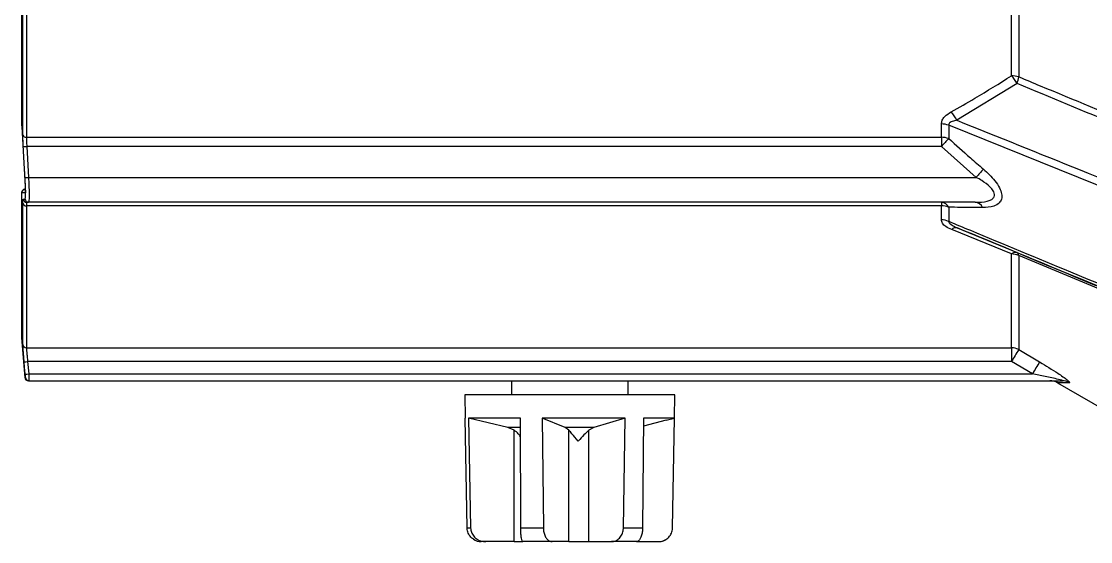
# Model space of a CAD drawing. Extents: x 11 to 120, y 2 to 94.
# Drawn here: x 82.937 to 87.516, y 37.029 to 39.26 of the extents above; entities that cross this region are included whole.
import ezdxf

# ---------------------------------------------------------------- set-up
doc = ezdxf.new("R2010")
doc.units = 0
doc.header["$MEASUREMENT"] = 0
doc.layers.add('OBJECT', color=7, linetype='CONTINUOUS')

msp = doc.modelspace()

# ---------------------------------------------------------------- linework, layer by layer
at = {"layer": 'OBJECT'}
for p, q in [((82.9369, 40.4989), (82.9369, 38.8515)), ((82.9435, 38.7715), (82.9435, 39.769)), ((82.9584, 39.7652), (82.9584, 38.7626)), ((87.1774, 39.0265), (87.1774, 39.6802)), ((87.2084, 39.6776), (87.2084, 39.0219)), ((87.2016, 38.9934), (86.9435, 38.8357)), ((82.9383, 38.807), (82.9547, 38.5245)), ((86.8774, 38.7626), (86.8774, 38.8197)), ((88.0214, 38.3644), (86.9084, 38.8145)), ((86.9084, 38.8145), (86.9084, 38.7572)), ((82.9584, 38.7626), (86.8774, 38.7626)), ((86.8774, 38.7626), (86.8774, 38.7234)), ((86.8774, 38.7234), (82.96, 38.7234)), ((82.96, 38.7234), (82.9677, 38.591)), ((87.0264, 38.591), (86.8774, 38.7234)), ((82.9677, 38.591), (87.0264, 38.591)), ((82.9547, 38.5245), (82.9383, 38.5241)), ((82.9537, 38.542), (82.9464, 38.5384)), ((82.9369, 38.507), (82.9369, 37.9026)), ((82.9435, 37.8738), (82.9435, 38.4793)), ((86.8774, 38.4689), (82.9584, 38.4689)), ((82.9584, 38.4689), (82.9584, 37.8604)), ((82.9676, 38.4839), (82.9601, 38.4839)), ((87.0224, 38.4839), (82.9676, 38.4839)), ((86.8774, 38.4839), (86.8774, 38.4689)), ((86.8774, 38.4088), (86.8774, 38.4689)), ((86.9084, 38.4626), (86.9084, 38.4024)), ((87.1774, 38.2625), (86.9215, 38.3667)), ((86.9453, 38.3746), (87.2012, 38.268)), ((87.1774, 37.8604), (87.1774, 38.2625)), ((88.0964, 37.8862), (87.2084, 38.2556)), ((87.2084, 38.2556), (87.2084, 37.8522)), ((82.9369, 37.9026), (82.9518, 37.7325)), ((82.9584, 37.8604), (87.1774, 37.8604)), ((87.1774, 37.8604), (87.1774, 37.8011)), ((87.2084, 37.8522), (87.2981, 37.7993)), ((87.1774, 37.8011), (82.9638, 37.8011)), ((82.9638, 37.8011), (82.9684, 37.7481)), ((87.2671, 37.7481), (87.1774, 37.8011)), ((82.9684, 37.7481), (87.2671, 37.7481)), ((82.9694, 37.7189), (87.3943, 37.7189)), ((85.0359, 37.7189), (85.0359, 37.6589)), ((85.5359, 37.6589), (85.5359, 37.7189)), ((87.375, 37.7094), (88.0964, 37.2929)), ((84.8359, 37.6589), (84.8377, 37.5589)), ((84.8406, 37.6589), (84.8359, 37.6589)), ((85.7359, 37.6589), (84.8406, 37.6589)), ((85.7342, 37.5589), (85.7359, 37.6589)), ((84.8377, 37.5589), (84.8379, 37.5588)), ((84.8379, 37.5589), (84.8377, 37.5589)), ((84.846, 37.0879), (84.8379, 37.5589)), ((85.0744, 37.5589), (84.8523, 37.5589)), ((84.8523, 37.5589), (84.861, 37.0879)), ((85.0204, 37.5181), (84.8523, 37.5589)), ((85.0756, 37.0879), (85.0744, 37.5589)), ((85.5224, 37.5589), (85.1673, 37.5589)), ((85.1673, 37.5589), (85.1724, 37.0879)), ((85.266, 37.5181), (85.1673, 37.5589)), ((85.5224, 37.5589), (85.3888, 37.5181)), ((85.5155, 37.0879), (85.5224, 37.5589)), ((85.601, 37.5589), (85.5974, 37.0879)), ((85.7342, 37.5589), (85.601, 37.5589)), ((85.6988, 37.5494), (85.7342, 37.5589)), ((85.7258, 37.0879), (85.734, 37.5588)), ((85.0474, 37.5063), (85.0204, 37.5181)), ((85.0707, 37.5181), (85.0204, 37.5181)), ((85.0474, 37.0289), (85.0474, 37.5063)), ((85.3888, 37.5181), (85.266, 37.5181)), ((85.2819, 37.5063), (85.266, 37.5181)), ((85.2819, 37.0289), (85.2819, 37.5063)), ((85.3888, 37.5181), (85.3673, 37.5063)), ((85.3673, 37.0289), (85.3673, 37.5063)), ((85.6987, 37.5497), (85.6007, 37.5241)), ((84.846, 37.0879), (84.861, 37.0879)), ((85.0756, 37.0879), (85.1724, 37.0879)), ((85.5155, 37.0879), (85.5974, 37.0879)), ((84.9256, 37.0289), (84.9059, 37.0289)), ((85.0474, 37.0289), (84.9256, 37.0289)), ((85.0474, 37.0289), (85.0844, 37.0289)), ((85.2104, 37.0289), (85.0844, 37.0289)), ((85.2819, 37.0289), (85.2104, 37.0289)), ((85.2819, 37.0289), (85.3673, 37.0289)), ((85.3673, 37.0289), (85.4642, 37.0289)), ((85.5707, 37.0289), (85.4642, 37.0289)), ((85.5707, 37.0289), (85.6657, 37.0289))]:
    msp.add_line(p, q, dxfattribs=at)
at = {"layer": 'OBJECT', "flags": 128}
msp.add_lwpolyline([(82.9534, 37.7472), (82.9509, 37.7771), (82.9489, 37.8002)], dxfattribs=at)
at = {"layer": 'OBJECT'}
for centre, radius, start, end in [((87.178, 38.9233), 0.1032, 72.8592, 90.3237), ((87.0521, 38.9096), 0.1713, 29.2744, 43.0288), ((87.0761, 39.0383), 0.1333, 340.2797, 352.9215), ((86.798, 38.766), 0.1613, 25.6083, 41.2584), ((86.8779, 38.728), 0.0917, 70.5731, 90.3186), ((82.9565, 38.7764), 0.0139, 200.5772, 277.9217), ((86.8779, 38.6736), 0.089, 69.9481, 90.3136), ((89.6351, 36.2238), 3.722, 137.1048, 137.8106), ((82.9424, 38.9727), 0.2499, 270.6033, 274.0324), ((89.8329, 36.1522), 3.7181, 138.2859, 139.0089), ((82.9496, 38.8388), 0.2485, 270.7258, 274.175), ((82.9533, 38.525), 0.015, 117.4111, 183.8108), ((82.957, 38.4828), 0.014, 194.6535, 275.7883), ((82.9601, 38.4989), 0.015, 183.6734, 269.955), ((82.9676, 38.4989), 0.015, 183.5564, 269.9501), ((86.8745, 38.4465), 0.0375, 25.3814, 85.6141), ((86.8777, 38.3912), 0.0777, 66.7782, 90.2649), ((87.0192, 38.4468), 0.0373, 23.093, 84.9547), ((86.8777, 38.333), 0.0758, 66.1378, 90.2501), ((86.9399, 38.351), 0.0242, 77.1688, 139.5521), ((87.1942, 38.244), 0.025, 73.8178, 132.2728), ((87.1776, 38.1908), 0.0717, 64.5987, 90.2044), ((87.1935, 38.2553), 0.0149, 1.0371, 58.8516), ((82.9583, 37.8753), 0.0149, 185.5524, 270.4332), ((87.1774, 37.7975), 0.0628, 60.4668, 90.0272), ((88.5455, 37.0068), 1.582, 147.6977, 149.864), ((82.9475, 37.9485), 0.1483, 270.5469, 276.3327), ((88.6284, 36.9587), 1.5737, 147.7106, 149.8896), ((82.952, 37.8957), 0.1484, 270.5519, 276.3321), ((82.9667, 37.7339), 0.015, 185.5299, 270), ((82.9694, 37.7339), 0.015, 184.9456, 269.9952), ((87.3419, 37.6569), 0.062, 57.7956, 89.9999), ((87.3943, 37.6601), 0.0588, 58.1288, 89.9438), ((84.9059, 37.0889), 0.06, 236.3566, 270), ((85.666, 37.0889), 0.06, 270, 303.581)]:
    msp.add_arc(centre, radius, start, end, dxfattribs=at)
for points, knots in [([(86.9193, 38.8724), (86.9531, 38.8913), (87.0404, 38.9403), (87.1253, 38.9938), (87.1774, 39.0265)], [0, 0, 0, 0, 0.387426, 1, 1, 1, 1]), ([(87.2084, 39.0219), (87.2392, 39.0091), (87.4125, 38.9371), (87.7084, 38.8144), (87.9738, 38.7047), (88.0964, 38.654)], [0, 0, 0, 0, 0.104199, 0.585852, 1, 1, 1, 1]), ([(88.0895, 38.624), (87.9374, 38.6871), (87.6412, 38.81), (87.3454, 38.9334), (87.2016, 38.9934)], [0, 0, 0, 0, 0.513611, 1, 1, 1, 1]), ([(82.9369, 38.8515), (82.937, 38.8449), (82.9371, 38.8315), (82.9379, 38.8153), (82.9383, 38.807)], [0, 0, 0, 0, 0.491585, 1, 1, 1, 1]), ([(86.8774, 38.8197), (86.8781, 38.8253), (86.8797, 38.8365), (86.8934, 38.8557), (86.9092, 38.8659), (86.9193, 38.8724)], [0, 0, 0, 0, 0.263183, 0.525234, 1, 1, 1, 1]), ([(86.9435, 38.8357), (86.9367, 38.8344), (86.9265, 38.8324), (86.9155, 38.8269), (86.9102, 38.8221), (86.9084, 38.8177), (86.9084, 38.8152), (86.9084, 38.8145)], [0, 0, 0, 0, 0.4377224, 0.6522262, 0.8216939, 0.9450991, 1, 1, 1, 1]), ([(86.9435, 38.8357), (87.1196, 38.7648), (87.4812, 38.6191), (87.8428, 38.4728), (88.0283, 38.3978)], [0, 0, 0, 0, 0.486991, 1, 1, 1, 1]), ([(82.945, 38.7228), (82.9446, 38.7315), (82.9437, 38.7493), (82.9435, 38.764), (82.9435, 38.7715)], [0, 0, 0, 0, 0.488655, 1, 1, 1, 1]), ([(82.9584, 38.7626), (82.9585, 38.7569), (82.9586, 38.7451), (82.9595, 38.7308), (82.96, 38.7234)], [0, 0, 0, 0, 0.486981, 1, 1, 1, 1]), ([(86.9084, 38.7572), (86.9392, 38.7297), (86.9886, 38.6857), (87.0387, 38.6424), (87.0574, 38.6262)], [0, 0, 0, 0, 0.624898, 1, 1, 1, 1]), ([(82.9527, 38.5904), (82.9521, 38.6003), (82.9495, 38.6445), (82.947, 38.6887), (82.945, 38.7228)], [0, 0, 0, 0, 0.226065, 1, 1, 1, 1]), ([(87.0574, 38.6262), (87.0749, 38.61), (87.1018, 38.585), (87.1267, 38.5474), (87.1368, 38.5197), (87.136, 38.4973), (87.1246, 38.4785), (87.0982, 38.4637), (87.0702, 38.4622), (87.0534, 38.4614)], [0, 0, 0, 0, 0.224316, 0.345841, 0.447966, 0.550598, 0.643264, 0.786621, 1, 1, 1, 1]), ([(82.9526, 38.498), (82.9532, 38.499), (82.9543, 38.5011), (82.9551, 38.5172), (82.9549, 38.541), (82.954, 38.567), (82.9531, 38.5839), (82.9527, 38.5904)], [0, 0, 0, 0, 0.2168345, 0.4336857, 0.6501667, 0.8664931, 1, 1, 1, 1]), ([(82.9677, 38.591), (82.9682, 38.5788), (82.9693, 38.5544), (82.97, 38.5221), (82.9698, 38.4979), (82.9689, 38.4856), (82.9679, 38.4844), (82.9676, 38.4839)], [0, 0, 0, 0, 0.216841, 0.433701, 0.650254, 0.866699, 1, 1, 1, 1]), ([(87.0224, 38.4839), (87.0403, 38.4845), (87.0644, 38.4853), (87.0898, 38.4941), (87.1009, 38.5021), (87.1056, 38.5124), (87.1047, 38.5228), (87.0984, 38.5359), (87.0813, 38.5552), (87.0554, 38.5743), (87.0345, 38.5864), (87.0264, 38.591)], [0, 0, 0, 0, 0.252396, 0.341468, 0.431196, 0.49019, 0.549439, 0.605131, 0.701098, 0.885221, 1, 1, 1, 1]), ([(82.9451, 38.5375), (82.9445, 38.5371), (82.9427, 38.5361), (82.9406, 38.5335), (82.9391, 38.5307), (82.9382, 38.5282), (82.9376, 38.5251), (82.9369, 38.5191), (82.9369, 38.5099), (82.9369, 38.5032)], [0, 0, 0, 0, 0.038374, 0.104773, 0.165148, 0.225297, 0.307656, 0.496495, 1, 1, 1, 1]), ([(82.9383, 38.5241), (82.9379, 38.5231), (82.9372, 38.5213), (82.9369, 38.5128), (82.9369, 38.5075), (82.9369, 38.507)], [0, 0, 0, 0, 0.489871, 0.942618, 1, 1, 1, 1]), ([(82.9464, 38.5384), (82.9484, 38.5384), (82.9509, 38.5385), (82.9535, 38.5385), (82.9539, 38.5386)], [0, 0, 0, 0, 0.845701, 1, 1, 1, 1]), ([(82.9435, 38.4793), (82.9435, 38.4844), (82.9437, 38.4952), (82.9446, 38.497), (82.9451, 38.4979)], [0, 0, 0, 0, 0.473445, 1, 1, 1, 1]), ([(82.9451, 38.4979), (82.9457, 38.4979), (82.9482, 38.4979), (82.9507, 38.498), (82.9526, 38.498)], [0, 0, 0, 0, 0.237767, 1, 1, 1, 1]), ([(82.9601, 38.4839), (82.9596, 38.4833), (82.9587, 38.482), (82.9585, 38.4734), (82.9584, 38.4689)], [0, 0, 0, 0, 0.473397, 1, 1, 1, 1]), ([(87.0534, 38.4614), (87.0219, 38.4617), (86.9733, 38.462), (86.9253, 38.4625), (86.9084, 38.4626)], [0, 0, 0, 0, 0.648491, 1, 1, 1, 1]), ([(86.9215, 38.3667), (86.9126, 38.3709), (86.8967, 38.3782), (86.8805, 38.3931), (86.8784, 38.4037), (86.8774, 38.4088)], [0, 0, 0, 0, 0.396711, 0.70683, 1, 1, 1, 1]), ([(86.9084, 38.4024), (86.9393, 38.3895), (87.1133, 38.3172), (87.4843, 38.163), (87.8244, 38.0223), (88.0214, 37.9408)], [0, 0, 0, 0, 0.083458, 0.469005, 1, 1, 1, 1]), ([(86.9084, 38.4024), (86.9085, 38.401), (86.9088, 38.3984), (86.9124, 38.3933), (86.9216, 38.3858), (86.9337, 38.3796), (86.9429, 38.3756), (86.9453, 38.3746)], [0, 0, 0, 0, 0.1168462, 0.2331955, 0.4379757, 0.8544365, 1, 1, 1, 1]), ([(88.0287, 37.9248), (87.8433, 38.0016), (87.4821, 38.1512), (87.121, 38.3015), (86.9453, 38.3746)], [0, 0, 0, 0, 0.513344, 1, 1, 1, 1]), ([(87.2012, 38.268), (87.3449, 38.2083), (87.6407, 38.0853), (87.9369, 37.9627), (88.0891, 37.8997)], [0, 0, 0, 0, 0.48595, 1, 1, 1, 1]), ([(82.9489, 37.8002), (82.9481, 37.8088), (82.9467, 37.8261), (82.9449, 37.8487), (82.9437, 37.8663), (82.9435, 37.8713), (82.9435, 37.8738)], [0, 0, 0, 0, 0.249056, 0.498133, 0.746674, 1, 1, 1, 1]), ([(82.9584, 37.8604), (82.9585, 37.8584), (82.9586, 37.8545), (82.9598, 37.8407), (82.9616, 37.8225), (82.9631, 37.8083), (82.9638, 37.8011)], [0, 0, 0, 0, 0.2465, 0.492975, 0.740149, 1, 1, 1, 1]), ([(87.2981, 37.7993), (87.3249, 37.7831), (87.3599, 37.762), (87.398, 37.7361), (87.4148, 37.7238), (87.4249, 37.715), (87.4281, 37.7106), (87.4261, 37.7102), (87.4253, 37.71)], [0, 0, 0, 0, 0.463203, 0.605761, 0.74907, 0.841779, 0.935306, 1, 1, 1, 1]), ([(82.9545, 37.7326), (82.9545, 37.7328), (82.9545, 37.7331), (82.9544, 37.7357), (82.9541, 37.7395), (82.9537, 37.7436), (82.9535, 37.7462), (82.9534, 37.7472)], [0, 0, 0, 0, 0.217387, 0.434771, 0.652345, 0.870534, 1, 1, 1, 1]), ([(82.9684, 37.7481), (82.9685, 37.7448), (82.9688, 37.738), (82.9691, 37.7292), (82.9694, 37.7226), (82.9695, 37.7193), (82.9694, 37.719), (82.9694, 37.7189)], [0, 0, 0, 0, 0.218536, 0.437092, 0.655505, 0.873727, 1, 1, 1, 1]), ([(87.3943, 37.7189), (87.3948, 37.7189), (87.3957, 37.7189), (87.3962, 37.7192), (87.3958, 37.7196), (87.3944, 37.7203), (87.3892, 37.722), (87.3652, 37.7281), (87.3229, 37.7372), (87.2851, 37.7446), (87.2671, 37.7481)], [0, 0, 0, 0, 0.018435, 0.032622, 0.046847, 0.06494, 0.096407, 0.193735, 0.61436, 1, 1, 1, 1]), ([(82.9527, 37.7326), (82.9524, 37.7326), (82.9519, 37.7326), (82.9536, 37.7326), (82.9545, 37.7326)], [0, 0, 0, 0, 0.509002, 1, 1, 1, 1]), ([(87.4253, 37.71), (87.4162, 37.7101), (87.3888, 37.7104), (87.3686, 37.7106), (87.3748, 37.7106), (87.3757, 37.7106)], [0, 0, 0, 0, 0.299901, 0.901044, 1, 1, 1, 1]), ([(85.0746, 37.4788), (85.0717, 37.4831), (85.0648, 37.4934), (85.0538, 37.5016), (85.0474, 37.5063)], [0, 0, 0, 0, 0.427566, 1, 1, 1, 1]), ([(85.322, 37.4601), (85.3219, 37.4602), (85.3124, 37.4709), (85.2977, 37.488), (85.286, 37.5015), (85.2819, 37.5063)], [0, 0, 0, 0, 0.004612, 0.647698, 1, 1, 1, 1]), ([(85.3673, 37.5063), (85.3604, 37.5), (85.3454, 37.4861), (85.33, 37.4691), (85.3221, 37.4602), (85.322, 37.4601)], [0, 0, 0, 0, 0.458054, 0.995384, 1, 1, 1, 1]), ([(84.8732, 37.0398), (84.8707, 37.0411), (84.862, 37.0458), (84.8522, 37.0602), (84.8467, 37.076), (84.8462, 37.0853), (84.846, 37.0879)], [0, 0, 0, 0, 0.153442, 0.527172, 0.872114, 1, 1, 1, 1]), ([(84.861, 37.0879), (84.8618, 37.0815), (84.8633, 37.0686), (84.8735, 37.0516), (84.8886, 37.0384), (84.9067, 37.0303), (84.9196, 37.0293), (84.9256, 37.0289)], [0, 0, 0, 0, 0.198026, 0.39586, 0.598899, 0.81482, 1, 1, 1, 1]), ([(85.0844, 37.0289), (85.0833, 37.0296), (85.0812, 37.0311), (85.0784, 37.0429), (85.0765, 37.06), (85.0757, 37.0761), (85.0756, 37.0853), (85.0756, 37.0879)], [0, 0, 0, 0, 0.2417466, 0.4840046, 0.7118005, 0.9220507, 1, 1, 1, 1]), ([(85.1724, 37.0879), (85.1729, 37.0815), (85.1738, 37.0686), (85.1798, 37.0516), (85.1886, 37.0384), (85.1993, 37.0303), (85.2069, 37.0293), (85.2104, 37.0289)], [0, 0, 0, 0, 0.198026, 0.39586, 0.598899, 0.814818, 1, 1, 1, 1]), ([(85.4642, 37.0289), (85.4704, 37.0296), (85.4827, 37.0311), (85.499, 37.0429), (85.5104, 37.06), (85.5149, 37.0761), (85.5154, 37.0853), (85.5155, 37.0879)], [0, 0, 0, 0, 0.241748, 0.484005, 0.711801, 0.922051, 1, 1, 1, 1]), ([(85.5974, 37.0879), (85.597, 37.0815), (85.5964, 37.0686), (85.5922, 37.0516), (85.586, 37.0384), (85.5785, 37.0303), (85.5732, 37.0293), (85.5707, 37.0289)], [0, 0, 0, 0, 0.198026, 0.395861, 0.598898, 0.814819, 1, 1, 1, 1]), ([(85.6657, 37.0289), (85.673, 37.0296), (85.6875, 37.0311), (85.7065, 37.0429), (85.7198, 37.06), (85.7252, 37.0761), (85.7257, 37.0853), (85.7258, 37.0879)], [0, 0, 0, 0, 0.241745, 0.484004, 0.711801, 0.922051, 1, 1, 1, 1])]:
    msp.add_open_spline(points, degree=3, knots=knots, dxfattribs=at)

doc.saveas('drawing.dxf')
